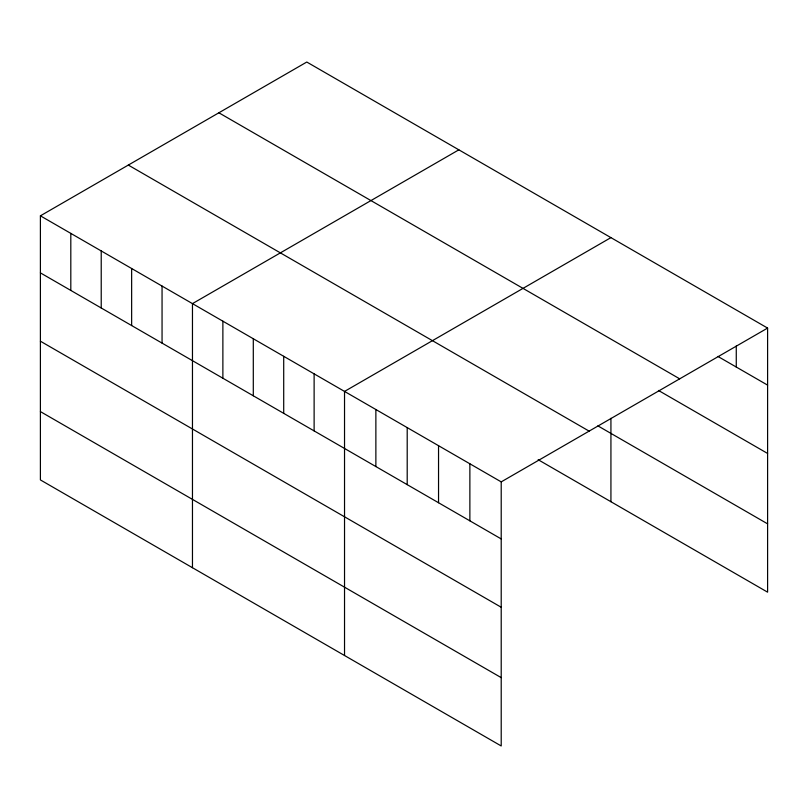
<?xml version="1.0" encoding="UTF-8"?>
<svg xmlns="http://www.w3.org/2000/svg" width="808" height="808" viewBox="0 0 808 808"><rect width="100%" height="100%" fill="white"/><g stroke="black" fill="none" stroke-linecap="round" stroke-linejoin="round"><path stroke-width="1.21" d="M40.4 215.827L501.212 481.881L501.212 745.966L40.4 479.922L40.4 215.827L306.788 62.034L767.6 328.078L767.6 592.173L538.148 459.701M458.853 149.823L192.466 303.626L192.466 567.711M610.929 237.623L344.531 391.425L344.531 655.51M501.212 481.881L767.6 328.078M717.898 356.429L767.6 385.123M218.877 112.787L679.69 378.831M658.47 390.446L767.6 453.45M597.89 425.866L767.6 523.847M128.31 165.074L589.123 431.129M40.4 272.872L501.212 538.926M40.4 341.198L501.212 607.252M40.4 411.595L501.212 677.639M736.27 345.955L736.27 367.034M610.929 418.302L610.929 501.718M469.872 463.782L469.872 520.827M438.542 445.693L438.542 502.738M407.202 427.604L407.202 484.649M375.871 409.515L375.871 466.559M314.12 373.862L314.12 430.906M283.709 356.308L283.709 413.353M253.298 338.744L253.298 395.789M222.877 321.18L222.877 378.225M162.054 286.062L162.054 343.107M131.643 268.509L131.643 325.553M101.222 250.945L101.222 307.989M70.811 233.391L70.811 290.436"/></g></svg>
